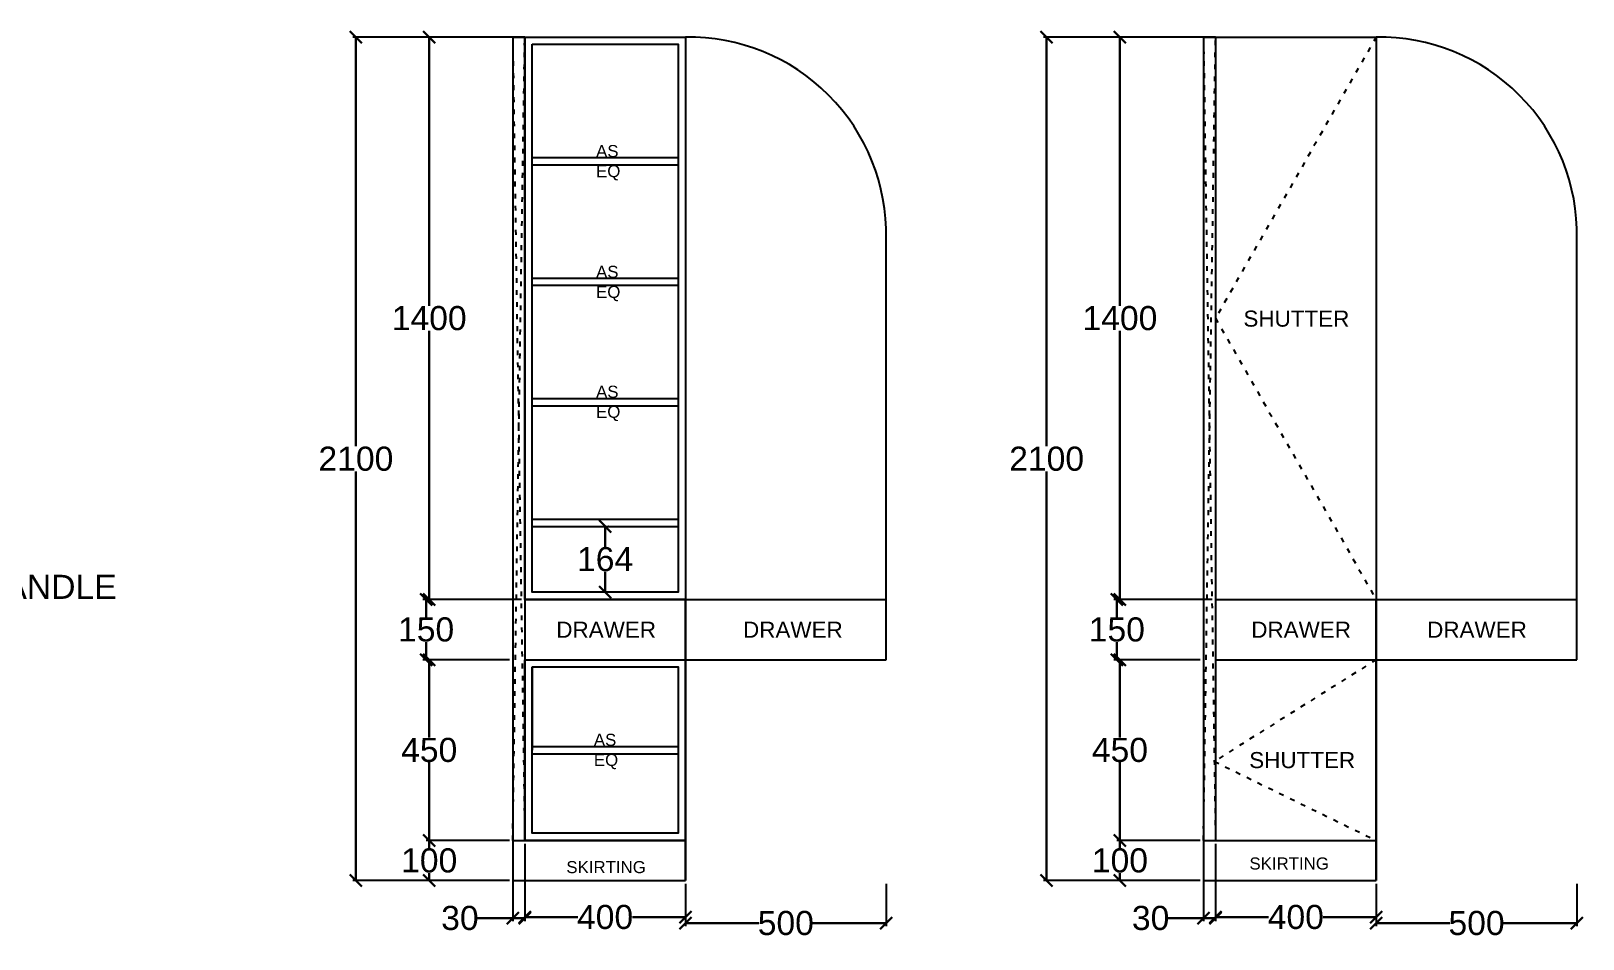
# Model space of a CAD drawing. Header units: millimetres. Extents: x 220712 to 1505573, y -354410 to 241923.
# Drawn here: x 283582 to 287446, y 93275 to 95536 of the extents above; entities that cross this region are included whole.
import ezdxf

# ---------------------------------------------------------------- set-up
doc = ezdxf.new("R2010")
doc.units = ezdxf.units.MM
doc.header["$MEASUREMENT"] = 0
doc.linetypes.add('ACAD_ISO03W100', pattern=[30, 12, -18])
doc.layers.add('Walls', color=253, linetype='Continuous')
doc.layers.add('Words', color=7, linetype='Continuous')
doc.styles.get("Standard").update_dxf_attribs({"font": 'arial.ttf'})
doc.dimstyles.get("Standard").update_dxf_attribs({"dimtxt": 60, "dimasz": 30, "dimexe": 7.75, "dimexo": 8.13, "dimgap": 0.63, "dimtad": 0, "dimtih": 1, "dimtoh": 1, "dimdec": 0, "dimzin": 0, "dimtxsty": 'Standard', "dimblk": 'OBLIQUE', "dimcen": 2.25, "dimclrd": 1, "dimclre": 1, "dimclrt": 1, "dimadec": 0, "dimazin": 0, "dimtfac": 1, "dimtdec": 0, "dimtofl": 0, "dimtmove": 0, "dimatfit": 3, "dimfxl": 1, "dimtolj": 1, "dimtzin": 0, "dimlwd": 30, "dimarcsym": 0})

# ---------------------------------------------------------------- blocks, each defined once
blk = doc.blocks.new('_Oblique')
at = {"color": 0, "linetype": 'ByBlock', "lineweight": -2}
blk.add_line((-0.5, -0.5), (0.5, 0.5), dxfattribs=at)
blk = doc.blocks.new('*D2225')
at = {"layer": 'Defpoints', "color": 0, "lineweight": -2, "transparency": 16777216}
for p in [(285011.4, 94302.6), (285011.4, 94138.6), (285011.4, 94138.6)]:
    blk.add_point(p, dxfattribs=at)
at = {"layer": 'Walls', "color": 1, "lineweight": 30, "transparency": 16777216}
for p, q in [((285011.4, 94302.6), (285011.4, 94251.8)), ((285011.4, 94138.6), (285011.4, 94189.3))]:
    blk.add_line(p, q, dxfattribs=at)
at = {"layer": 'Walls', "color": 1, "lineweight": -2, "transparency": 16777216}
for p, q in [((285019.6, 94302.6), (285019.2, 94302.6)), ((285019.6, 94138.6), (285019.2, 94138.6))]:
    blk.add_line(p, q, dxfattribs=at)
at = {"layer": 'Walls', "color": 1, "lineweight": 30, "transparency": 16777216, "xscale": 30, "yscale": 30, "zscale": 30}
for p, rotation in [((285011.4, 94302.6), 90), ((285011.4, 94138.6), 270)]:
    blk.add_blockref('_Oblique', p, dxfattribs=dict(at, rotation=rotation))
at = {"layer": 'Walls', "color": 1, "transparency": 16777216, "insert": (285011.4, 94220.6), "char_height": 60, "attachment_point": 5}
blk.add_mtext('\\A1;164', dxfattribs=at)
blk = doc.blocks.new('*D2226')
at = {"layer": 'Defpoints', "color": 0, "lineweight": -2, "transparency": 16777216}
for p in [(286501.4, 95520.6), (286110.9, 93420.6), (286501.4, 93420.6)]:
    blk.add_point(p, dxfattribs=at)
at = {"layer": 'Walls', "color": 1, "lineweight": -2, "transparency": 16777216}
for p, q in [((286493.3, 95520.6), (286103.2, 95520.6)), ((286493.3, 93420.6), (286103.2, 93420.6))]:
    blk.add_line(p, q, dxfattribs=at)
at = {"layer": 'Walls', "color": 1, "lineweight": 30, "transparency": 16777216}
for p, q in [((286110.9, 95520.6), (286110.9, 94501.8)), ((286110.9, 93420.6), (286110.9, 94439.3))]:
    blk.add_line(p, q, dxfattribs=at)
at = {"layer": 'Walls', "color": 1, "lineweight": 30, "transparency": 16777216, "xscale": 30, "yscale": 30, "zscale": 30}
for p, rotation in [((286110.9, 95520.6), 90), ((286110.9, 93420.6), 270)]:
    blk.add_blockref('_Oblique', p, dxfattribs=dict(at, rotation=rotation))
at = {"layer": 'Walls', "color": 1, "transparency": 16777216, "insert": (286110.9, 94470.6), "char_height": 60, "attachment_point": 5}
blk.add_mtext('\\A1;2100', dxfattribs=at)
blk = doc.blocks.new('*D2227')
at = {"layer": 'Defpoints', "color": 0, "lineweight": -2, "transparency": 16777216}
for p in [(286531.4, 95520.6), (286293.4, 94120.6), (286531.4, 94120.6)]:
    blk.add_point(p, dxfattribs=at)
at = {"layer": 'Walls', "color": 1, "lineweight": -2, "transparency": 16777216}
for p, q in [((286523.3, 95520.6), (286285.7, 95520.6)), ((286523.3, 94120.6), (286285.7, 94120.6))]:
    blk.add_line(p, q, dxfattribs=at)
at = {"layer": 'Walls', "color": 1, "lineweight": 30, "transparency": 16777216}
for p, q in [((286293.4, 95520.6), (286293.4, 94851.8)), ((286293.4, 94120.6), (286293.4, 94789.3))]:
    blk.add_line(p, q, dxfattribs=at)
at = {"layer": 'Walls', "color": 1, "lineweight": 30, "transparency": 16777216, "xscale": 30, "yscale": 30, "zscale": 30}
for p, rotation in [((286293.4, 95520.6), 90), ((286293.4, 94120.6), 270)]:
    blk.add_blockref('_Oblique', p, dxfattribs=dict(at, rotation=rotation))
at = {"layer": 'Walls', "color": 1, "transparency": 16777216, "insert": (286293.4, 94820.6), "char_height": 60, "attachment_point": 5}
blk.add_mtext('\\A1;1400', dxfattribs=at)
blk = doc.blocks.new('*D2228')
at = {"layer": 'Defpoints', "color": 0, "lineweight": -2, "transparency": 16777216}
for p in [(286501.4, 93970.6), (286293.4, 93520.6), (286501.4, 93520.6)]:
    blk.add_point(p, dxfattribs=at)
at = {"layer": 'Walls', "color": 1, "lineweight": -2, "transparency": 16777216}
for p, q in [((286493.3, 93970.6), (286285.7, 93970.6)), ((286493.3, 93520.6), (286285.7, 93520.6))]:
    blk.add_line(p, q, dxfattribs=at)
at = {"layer": 'Walls', "color": 1, "lineweight": 30, "transparency": 16777216}
for p, q in [((286293.4, 93970.6), (286293.4, 93776.8)), ((286293.4, 93520.6), (286293.4, 93714.3))]:
    blk.add_line(p, q, dxfattribs=at)
at = {"layer": 'Walls', "color": 1, "lineweight": 30, "transparency": 16777216, "xscale": 30, "yscale": 30, "zscale": 30}
for p, rotation in [((286293.4, 93970.6), 90), ((286293.4, 93520.6), 270)]:
    blk.add_blockref('_Oblique', p, dxfattribs=dict(at, rotation=rotation))
at = {"layer": 'Walls', "color": 1, "transparency": 16777216, "insert": (286293.4, 93745.6), "char_height": 60, "attachment_point": 5}
blk.add_mtext('\\A1;450', dxfattribs=at)
blk = doc.blocks.new('*D2229')
at = {"layer": 'Defpoints', "color": 0, "lineweight": -2, "transparency": 16777216}
for p in [(286501.4, 94120.6), (286285.7, 93970.6), (286501.4, 93970.6)]:
    blk.add_point(p, dxfattribs=at)
at = {"layer": 'Walls', "color": 1, "lineweight": -2, "transparency": 16777216}
for p, q in [((286493.3, 94120.6), (286277.9, 94120.6)), ((286493.3, 93970.6), (286277.9, 93970.6))]:
    blk.add_line(p, q, dxfattribs=at)
at = {"layer": 'Walls', "color": 1, "lineweight": 30, "transparency": 16777216}
for p, q in [((286285.7, 94120.6), (286285.7, 94076.8)), ((286285.7, 93970.6), (286285.7, 94014.3))]:
    blk.add_line(p, q, dxfattribs=at)
at = {"layer": 'Walls', "color": 1, "lineweight": 30, "transparency": 16777216, "xscale": 30, "yscale": 30, "zscale": 30}
for p, rotation in [((286285.7, 94120.6), 90), ((286285.7, 93970.6), 270)]:
    blk.add_blockref('_Oblique', p, dxfattribs=dict(at, rotation=rotation))
at = {"layer": 'Walls', "color": 1, "transparency": 16777216, "insert": (286285.7, 94045.6), "char_height": 60, "attachment_point": 5}
blk.add_mtext('\\A1;150', dxfattribs=at)
blk = doc.blocks.new('*D2230')
at = {"layer": 'Defpoints', "color": 0, "lineweight": -2, "transparency": 16777216}
for p in [(286501.4, 93520.6), (286293.4, 93420.6), (286501.4, 93420.6)]:
    blk.add_point(p, dxfattribs=at)
at = {"layer": 'Walls', "color": 1, "lineweight": -2, "transparency": 16777216}
for p, q in [((286493.3, 93520.6), (286285.7, 93520.6)), ((286493.3, 93420.6), (286285.7, 93420.6))]:
    blk.add_line(p, q, dxfattribs=at)
at = {"layer": 'Walls', "color": 1, "lineweight": 30, "transparency": 16777216}
for p, q in [((286293.4, 93520.6), (286293.4, 93501.8)), ((286293.4, 93420.6), (286293.4, 93439.3))]:
    blk.add_line(p, q, dxfattribs=at)
at = {"layer": 'Walls', "color": 1, "lineweight": 30, "transparency": 16777216, "xscale": 30, "yscale": 30, "zscale": 30}
for p, rotation in [((286293.4, 93520.6), 90), ((286293.4, 93420.6), 270)]:
    blk.add_blockref('_Oblique', p, dxfattribs=dict(at, rotation=rotation))
at = {"layer": 'Walls', "color": 1, "transparency": 16777216, "insert": (286293.4, 93470.6), "char_height": 60, "attachment_point": 5}
blk.add_mtext('\\A1;100', dxfattribs=at)
blk = doc.blocks.new('*D2231')
at = {"layer": 'Defpoints', "color": 0, "lineweight": -2, "transparency": 16777216}
for p in [(286501.4, 93520.6), (286531.4, 93520.6), (286531.4, 93327.3)]:
    blk.add_point(p, dxfattribs=at)
at = {"layer": 'Walls', "color": 1, "lineweight": -2, "transparency": 16777216}
for p, q in [((286501.4, 93512.4), (286501.4, 93319.6)), ((286531.4, 93512.4), (286531.4, 93319.6))]:
    blk.add_line(p, q, dxfattribs=at)
at = {"layer": 'Walls', "color": 1, "lineweight": 30, "transparency": 16777216}
for p, q in [((286501.4, 93327.3), (286413.4, 93327.3)), ((286531.4, 93327.3), (286501.4, 93327.3))]:
    blk.add_line(p, q, dxfattribs=at)
at = {"layer": 'Walls', "color": 1, "lineweight": 30, "transparency": 16777216, "xscale": 30, "yscale": 30, "zscale": 30, "rotation": 180}
blk.add_blockref('_Oblique', (286501.4, 93327.3), dxfattribs=at)
at = {"layer": 'Walls', "color": 1, "lineweight": 30, "transparency": 16777216, "xscale": 30, "yscale": 30, "zscale": 30}
blk.add_blockref('_Oblique', (286531.4, 93327.3), dxfattribs=at)
at = {"layer": 'Walls', "color": 1, "transparency": 16777216, "insert": (286369.9, 93327.3), "char_height": 60, "attachment_point": 5}
blk.add_mtext('\\A1;30', dxfattribs=at)
blk = doc.blocks.new('*D2232')
at = {"layer": 'Defpoints', "color": 0, "lineweight": -2, "transparency": 16777216}
for p in [(286531.4, 93420.6), (286931.4, 93420.6), (286931.4, 93329.8)]:
    blk.add_point(p, dxfattribs=at)
at = {"layer": 'Walls', "color": 1, "lineweight": -2, "transparency": 16777216}
for p, q in [((286531.4, 93412.4), (286531.4, 93322.1)), ((286931.4, 93412.4), (286931.4, 93322.1))]:
    blk.add_line(p, q, dxfattribs=at)
at = {"layer": 'Walls', "color": 1, "lineweight": 30, "transparency": 16777216}
for p, q in [((286531.4, 93329.8), (286663.4, 93329.8)), ((286931.4, 93329.8), (286799.4, 93329.8))]:
    blk.add_line(p, q, dxfattribs=at)
at = {"layer": 'Walls', "color": 1, "lineweight": 30, "transparency": 16777216, "xscale": 30, "yscale": 30, "zscale": 30, "rotation": 180}
blk.add_blockref('_Oblique', (286531.4, 93329.8), dxfattribs=at)
at = {"layer": 'Walls', "color": 1, "lineweight": 30, "transparency": 16777216, "xscale": 30, "yscale": 30, "zscale": 30}
blk.add_blockref('_Oblique', (286931.4, 93329.8), dxfattribs=at)
at = {"layer": 'Walls', "color": 1, "transparency": 16777216, "insert": (286731.4, 93329.8), "char_height": 60, "attachment_point": 5}
blk.add_mtext('\\A1;400', dxfattribs=at)
blk = doc.blocks.new('*D2088')
at = {"layer": 'Defpoints', "color": 0, "lineweight": -2, "transparency": 16777216}
for p in [(286931.4, 93420.6), (287431.4, 93420.6), (287431.4, 93314.8)]:
    blk.add_point(p, dxfattribs=at)
at = {"layer": 'Walls', "color": 1, "lineweight": -2, "transparency": 16777216}
for p, q in [((286931.4, 93412.4), (286931.4, 93307.1)), ((287431.4, 93412.4), (287431.4, 93307.1))]:
    blk.add_line(p, q, dxfattribs=at)
at = {"layer": 'Walls', "color": 1, "lineweight": 30, "transparency": 16777216}
for p, q in [((286931.4, 93314.8), (287114.6, 93314.8)), ((287431.4, 93314.8), (287248.2, 93314.8))]:
    blk.add_line(p, q, dxfattribs=at)
at = {"layer": 'Walls', "color": 1, "lineweight": 30, "transparency": 16777216, "xscale": 30, "yscale": 30, "zscale": 30, "rotation": 180}
blk.add_blockref('_Oblique', (286931.4, 93314.8), dxfattribs=at)
at = {"layer": 'Walls', "color": 1, "lineweight": 30, "transparency": 16777216, "xscale": 30, "yscale": 30, "zscale": 30}
blk.add_blockref('_Oblique', (287431.4, 93314.8), dxfattribs=at)
at = {"layer": 'Walls', "color": 1, "transparency": 16777216, "insert": (287181.4, 93314.8), "char_height": 60, "attachment_point": 5}
blk.add_mtext('\\A1;500', dxfattribs=at)
blk = doc.blocks.new('*D2089')
at = {"layer": 'Defpoints', "color": 0, "lineweight": -2, "transparency": 16777216}
for p in [(284781.4, 95520.6), (284390.9, 93420.6), (284781.4, 93420.6)]:
    blk.add_point(p, dxfattribs=at)
at = {"layer": 'Walls', "color": 1, "lineweight": -2, "transparency": 16777216}
for p, q in [((284773.3, 95520.6), (284383.2, 95520.6)), ((284773.3, 93420.6), (284383.2, 93420.6))]:
    blk.add_line(p, q, dxfattribs=at)
at = {"layer": 'Walls', "color": 1, "lineweight": 30, "transparency": 16777216}
for p, q in [((284390.9, 95520.6), (284390.9, 94501.8)), ((284390.9, 93420.6), (284390.9, 94439.3))]:
    blk.add_line(p, q, dxfattribs=at)
at = {"layer": 'Walls', "color": 1, "lineweight": 30, "transparency": 16777216, "xscale": 30, "yscale": 30, "zscale": 30}
for p, rotation in [((284390.9, 95520.6), 90), ((284390.9, 93420.6), 270)]:
    blk.add_blockref('_Oblique', p, dxfattribs=dict(at, rotation=rotation))
at = {"layer": 'Walls', "color": 1, "transparency": 16777216, "insert": (284390.9, 94470.6), "char_height": 60, "attachment_point": 5}
blk.add_mtext('\\A1;2100', dxfattribs=at)
blk = doc.blocks.new('*D2090')
at = {"layer": 'Defpoints', "color": 0, "lineweight": -2, "transparency": 16777216}
for p in [(284811.4, 95520.6), (284573.4, 94120.6), (284811.4, 94120.6)]:
    blk.add_point(p, dxfattribs=at)
at = {"layer": 'Walls', "color": 1, "lineweight": -2, "transparency": 16777216}
for p, q in [((284803.3, 95520.6), (284565.7, 95520.6)), ((284803.3, 94120.6), (284565.7, 94120.6))]:
    blk.add_line(p, q, dxfattribs=at)
at = {"layer": 'Walls', "color": 1, "lineweight": 30, "transparency": 16777216}
for p, q in [((284573.4, 95520.6), (284573.4, 94851.8)), ((284573.4, 94120.6), (284573.4, 94789.3))]:
    blk.add_line(p, q, dxfattribs=at)
at = {"layer": 'Walls', "color": 1, "lineweight": 30, "transparency": 16777216, "xscale": 30, "yscale": 30, "zscale": 30}
for p, rotation in [((284573.4, 95520.6), 90), ((284573.4, 94120.6), 270)]:
    blk.add_blockref('_Oblique', p, dxfattribs=dict(at, rotation=rotation))
at = {"layer": 'Walls', "color": 1, "transparency": 16777216, "insert": (284573.4, 94820.6), "char_height": 60, "attachment_point": 5}
blk.add_mtext('\\A1;1400', dxfattribs=at)
blk = doc.blocks.new('*D2091')
at = {"layer": 'Defpoints', "color": 0, "lineweight": -2, "transparency": 16777216}
for p in [(284781.4, 93970.6), (284573.4, 93520.6), (284781.4, 93520.6)]:
    blk.add_point(p, dxfattribs=at)
at = {"layer": 'Walls', "color": 1, "lineweight": -2, "transparency": 16777216}
for p, q in [((284773.3, 93970.6), (284565.7, 93970.6)), ((284773.3, 93520.6), (284565.7, 93520.6))]:
    blk.add_line(p, q, dxfattribs=at)
at = {"layer": 'Walls', "color": 1, "lineweight": 30, "transparency": 16777216}
for p, q in [((284573.4, 93970.6), (284573.4, 93776.8)), ((284573.4, 93520.6), (284573.4, 93714.3))]:
    blk.add_line(p, q, dxfattribs=at)
at = {"layer": 'Walls', "color": 1, "lineweight": 30, "transparency": 16777216, "xscale": 30, "yscale": 30, "zscale": 30}
for p, rotation in [((284573.4, 93970.6), 90), ((284573.4, 93520.6), 270)]:
    blk.add_blockref('_Oblique', p, dxfattribs=dict(at, rotation=rotation))
at = {"layer": 'Walls', "color": 1, "transparency": 16777216, "insert": (284573.4, 93745.6), "char_height": 60, "attachment_point": 5}
blk.add_mtext('\\A1;450', dxfattribs=at)
blk = doc.blocks.new('*D2092')
at = {"layer": 'Defpoints', "color": 0, "lineweight": -2, "transparency": 16777216}
for p in [(284781.4, 94120.6), (284565.7, 93970.6), (284781.4, 93970.6)]:
    blk.add_point(p, dxfattribs=at)
at = {"layer": 'Walls', "color": 1, "lineweight": -2, "transparency": 16777216}
for p, q in [((284773.3, 94120.6), (284557.9, 94120.6)), ((284773.3, 93970.6), (284557.9, 93970.6))]:
    blk.add_line(p, q, dxfattribs=at)
at = {"layer": 'Walls', "color": 1, "lineweight": 30, "transparency": 16777216}
for p, q in [((284565.7, 94120.6), (284565.7, 94076.8)), ((284565.7, 93970.6), (284565.7, 94014.3))]:
    blk.add_line(p, q, dxfattribs=at)
at = {"layer": 'Walls', "color": 1, "lineweight": 30, "transparency": 16777216, "xscale": 30, "yscale": 30, "zscale": 30}
for p, rotation in [((284565.7, 94120.6), 90), ((284565.7, 93970.6), 270)]:
    blk.add_blockref('_Oblique', p, dxfattribs=dict(at, rotation=rotation))
at = {"layer": 'Walls', "color": 1, "transparency": 16777216, "insert": (284565.7, 94045.6), "char_height": 60, "attachment_point": 5}
blk.add_mtext('\\A1;150', dxfattribs=at)
blk = doc.blocks.new('*D2093')
at = {"layer": 'Defpoints', "color": 0, "lineweight": -2, "transparency": 16777216}
for p in [(284781.4, 93520.6), (284573.4, 93420.6), (284781.4, 93420.6)]:
    blk.add_point(p, dxfattribs=at)
at = {"layer": 'Walls', "color": 1, "lineweight": -2, "transparency": 16777216}
for p, q in [((284773.3, 93520.6), (284565.7, 93520.6)), ((284773.3, 93420.6), (284565.7, 93420.6))]:
    blk.add_line(p, q, dxfattribs=at)
at = {"layer": 'Walls', "color": 1, "lineweight": 30, "transparency": 16777216}
for p, q in [((284573.4, 93520.6), (284573.4, 93501.8)), ((284573.4, 93420.6), (284573.4, 93439.3))]:
    blk.add_line(p, q, dxfattribs=at)
at = {"layer": 'Walls', "color": 1, "lineweight": 30, "transparency": 16777216, "xscale": 30, "yscale": 30, "zscale": 30}
for p, rotation in [((284573.4, 93520.6), 90), ((284573.4, 93420.6), 270)]:
    blk.add_blockref('_Oblique', p, dxfattribs=dict(at, rotation=rotation))
at = {"layer": 'Walls', "color": 1, "transparency": 16777216, "insert": (284573.4, 93470.6), "char_height": 60, "attachment_point": 5}
blk.add_mtext('\\A1;100', dxfattribs=at)
blk = doc.blocks.new('*D2094')
at = {"layer": 'Defpoints', "color": 0, "lineweight": -2, "transparency": 16777216}
for p in [(284781.4, 93520.6), (284811.4, 93520.6), (284811.4, 93327.3)]:
    blk.add_point(p, dxfattribs=at)
at = {"layer": 'Walls', "color": 1, "lineweight": -2, "transparency": 16777216}
for p, q in [((284781.4, 93512.4), (284781.4, 93319.6)), ((284811.4, 93512.4), (284811.4, 93319.6))]:
    blk.add_line(p, q, dxfattribs=at)
at = {"layer": 'Walls', "color": 1, "lineweight": 30, "transparency": 16777216}
for p, q in [((284781.4, 93327.3), (284693.4, 93327.3)), ((284811.4, 93327.3), (284781.4, 93327.3))]:
    blk.add_line(p, q, dxfattribs=at)
at = {"layer": 'Walls', "color": 1, "lineweight": 30, "transparency": 16777216, "xscale": 30, "yscale": 30, "zscale": 30, "rotation": 180}
blk.add_blockref('_Oblique', (284781.4, 93327.3), dxfattribs=at)
at = {"layer": 'Walls', "color": 1, "lineweight": 30, "transparency": 16777216, "xscale": 30, "yscale": 30, "zscale": 30}
blk.add_blockref('_Oblique', (284811.4, 93327.3), dxfattribs=at)
at = {"layer": 'Walls', "color": 1, "transparency": 16777216, "insert": (284649.9, 93327.3), "char_height": 60, "attachment_point": 5}
blk.add_mtext('\\A1;30', dxfattribs=at)
blk = doc.blocks.new('*D2095')
at = {"layer": 'Defpoints', "color": 0, "lineweight": -2, "transparency": 16777216}
for p in [(284811.4, 93420.6), (285211.4, 93420.6), (285211.4, 93329.8)]:
    blk.add_point(p, dxfattribs=at)
at = {"layer": 'Walls', "color": 1, "lineweight": -2, "transparency": 16777216}
for p, q in [((284811.4, 93412.4), (284811.4, 93322.1)), ((285211.4, 93412.4), (285211.4, 93322.1))]:
    blk.add_line(p, q, dxfattribs=at)
at = {"layer": 'Walls', "color": 1, "lineweight": 30, "transparency": 16777216}
for p, q in [((284811.4, 93329.8), (284943.4, 93329.8)), ((285211.4, 93329.8), (285079.5, 93329.8))]:
    blk.add_line(p, q, dxfattribs=at)
at = {"layer": 'Walls', "color": 1, "lineweight": 30, "transparency": 16777216, "xscale": 30, "yscale": 30, "zscale": 30, "rotation": 180}
blk.add_blockref('_Oblique', (284811.4, 93329.8), dxfattribs=at)
at = {"layer": 'Walls', "color": 1, "lineweight": 30, "transparency": 16777216, "xscale": 30, "yscale": 30, "zscale": 30}
blk.add_blockref('_Oblique', (285211.4, 93329.8), dxfattribs=at)
at = {"layer": 'Walls', "color": 1, "transparency": 16777216, "insert": (285011.4, 93329.8), "char_height": 60, "attachment_point": 5}
blk.add_mtext('\\A1;400', dxfattribs=at)
blk = doc.blocks.new('*D2096')
at = {"layer": 'Defpoints', "color": 0, "lineweight": -2, "transparency": 16777216}
for p in [(285211.4, 93420.6), (285711.4, 93420.6), (285711.4, 93314.8)]:
    blk.add_point(p, dxfattribs=at)
at = {"layer": 'Walls', "color": 1, "lineweight": -2, "transparency": 16777216}
for p, q in [((285211.4, 93412.4), (285211.4, 93307.1)), ((285711.4, 93412.4), (285711.4, 93307.1))]:
    blk.add_line(p, q, dxfattribs=at)
at = {"layer": 'Walls', "color": 1, "lineweight": 30, "transparency": 16777216}
for p, q in [((285211.4, 93314.8), (285394.6, 93314.8)), ((285711.4, 93314.8), (285528.3, 93314.8))]:
    blk.add_line(p, q, dxfattribs=at)
at = {"layer": 'Walls', "color": 1, "lineweight": 30, "transparency": 16777216, "xscale": 30, "yscale": 30, "zscale": 30, "rotation": 180}
blk.add_blockref('_Oblique', (285211.4, 93314.8), dxfattribs=at)
at = {"layer": 'Walls', "color": 1, "lineweight": 30, "transparency": 16777216, "xscale": 30, "yscale": 30, "zscale": 30}
blk.add_blockref('_Oblique', (285711.4, 93314.8), dxfattribs=at)
at = {"layer": 'Walls', "color": 1, "transparency": 16777216, "insert": (285461.4, 93314.8), "char_height": 60, "attachment_point": 5}
blk.add_mtext('\\A1;500', dxfattribs=at)

msp = doc.modelspace()

# ---------------------------------------------------------------- linework, layer by layer
at = {"layer": 'Walls', "color": 18, "true_color": 0x000000}
for p, q in [((284781.4, 95520.6), (285211.4, 95520.6)), ((284781.4, 95520.6), (284781.4, 93420.6)), ((284811.4, 95520.6), (284811.4, 93520.6)), ((284829.4, 95502.6), (285193.4, 95502.6)), ((285211.4, 95520.6), (285211.4, 93420.6)), ((286501.4, 95520.6), (286931.4, 95520.6)), ((286501.4, 95520.6), (286501.4, 93420.6)), ((286531.4, 95520.6), (286531.4, 93520.6)), ((286531.4, 95520.6), (286531.4, 94120.6)), ((286931.4, 95520.6), (286931.4, 93420.6)), ((284829.4, 95220.6), (285193.4, 95220.6)), ((284829.4, 95202.6), (285193.4, 95202.6)), ((285711.4, 93970.6), (285711.4, 95019.3)), ((287431.4, 93970.6), (287431.4, 95019.3)), ((284829.4, 94920.6), (285193.4, 94920.6)), ((284829.4, 94902.6), (285193.4, 94902.6)), ((284829.4, 94620.6), (285193.4, 94620.6)), ((284829.4, 94602.6), (285193.4, 94602.6)), ((284829.4, 94320.6), (285193.4, 94320.6)), ((284829.4, 94302.6), (285193.4, 94302.6)), ((284811.4, 94120.6), (285711.4, 94120.6)), ((285211.4, 93420.6), (285211.4, 94120.6)), ((285211.4, 94120.6), (285711.4, 94120.6)), ((286531.4, 94120.6), (287431.4, 94120.6)), ((286931.4, 93420.6), (286931.4, 94120.6)), ((286931.4, 94120.6), (287431.4, 94120.6)), ((284811.4, 93970.6), (285711.4, 93970.6)), ((284829.4, 93952.6), (284829.4, 93745.6)), ((286531.4, 93970.6), (287431.4, 93970.6)), ((284829.4, 93754.6), (285193.4, 93754.6)), ((284829.4, 93736.6), (285193.4, 93736.6)), ((284781.4, 93520.6), (285211.4, 93520.6)), ((286501.4, 93520.6), (286931.4, 93520.6)), ((284781.4, 93420.6), (285211.4, 93420.6)), ((286501.4, 93420.6), (286931.4, 93420.6))]:
    msp.add_line(p, q, dxfattribs=at)
at = {"layer": 'Walls', "color": 240, "linetype": 'ACAD_ISO03W100', "true_color": 0xed1f24}
for points in [[(284781.4, 93520.6), (284811.4, 95520.6), (284781.4, 95520.6), (284811.4, 93526.8)], [(286501.4, 93520.6), (286531.4, 95520.6), (286501.4, 95520.6), (286531.4, 93526.8)]]:
    msp.add_lwpolyline(points, dxfattribs=at)
at = {"layer": 'Walls', "color": 18, "true_color": 0x000000}
for points in [[(284811.4, 95520.6), (285211.4, 95520.6), (285211.4, 94120.6), (284811.4, 94120.6)], [(284829.4, 95502.6), (285193.4, 95502.6), (285193.4, 94138.6), (284829.4, 94138.6)], [(284811.4, 93970.6), (285211.4, 93970.6), (285211.4, 93520.6), (284811.4, 93520.6)], [(284829.4, 93952.6), (285193.4, 93952.6), (285193.4, 93538.6), (284829.4, 93538.6)]]:
    msp.add_lwpolyline(points, close=True, dxfattribs=at)
at = {"layer": 'Walls', "color": 9, "linetype": 'ACAD_ISO03W100', "true_color": 0xc7c8ca}
for points in [[(286931.4, 95520.6), (286531.4, 94820.6), (286931.4, 94120.6)], [(286931.4, 93970.6), (286528.5, 93717.4), (286931.4, 93520.6)]]:
    msp.add_lwpolyline(points, dxfattribs=at)
at = {"layer": 'Walls', "color": 18, "true_color": 0x000000}
for centre in [(285219.6, 95028.7), (286939.6, 95028.7)]:
    msp.add_arc(centre, 491.9, 358.9033, 90.9544, dxfattribs=at)

# ---------------------------------------------------------------- texts
at = {"color": 7, "char_height": 40, "attachment_point": 1}
for s, insert in [('SHUTTER', (286600.9, 94839.7)), ('DRAWER', (284889.9, 94065.3)), ('DRAWER', (285354.9, 94065.3)), ('DRAWER', (286620.4, 94065.3)), ('DRAWER', (287058.4, 94065.3)), ('SHUTTER', (286615.4, 93740.7))]:
    msp.add_mtext_dynamic_manual_height_columns(s, width=246.425, gutter_width=1213, heights=[0], dxfattribs=dict(at, insert=insert))
at = {"color": 18, "true_color": 0x000000, "char_height": 30, "attachment_point": 1}
for insert in [(284914.9, 93469.3), (286615.9, 93478.3)]:
    msp.add_mtext_dynamic_manual_height_columns('SKIRTING', width=2764.543, gutter_width=1, heights=[238.1], dxfattribs=dict(at, insert=insert))
at = {"layer": 'Words', "color": 0, "attachment_point": 1}
for s, width, heights, insert, char_height in [('AS\\PEQ', 1178.022, [0], (284988.9, 95251.8), 30), ('AS\\PEQ', 1178.022, [0], (284988.9, 94951.2), 30), ('AS\\PEQ', 1178.022, [0], (284988.9, 94652.7), 30), ('\\pxt2;GOLA HANDLE', 808.219, [440.1], (283199, 94182), 60), ('AS\\PEQ', 1178.022, [0], (284983.4, 93786.2), 30)]:
    msp.add_mtext_dynamic_manual_height_columns(s, width=width, gutter_width=866.4, heights=heights, dxfattribs=dict(at, insert=insert, char_height=char_height))

# ---------------------------------------------------------------- dimensions: what is measured, and where the dimension line sits
at = {"layer": 'Walls', "color": 240, "true_color": 0xed1f24}
for base, p1, p2, picture, middle in [((284390.9, 93420.6), (284781.4, 95520.6), (284781.4, 93420.6), '*D2089', (284390.9, 94470.6)), ((284573.4, 94120.6), (284811.4, 95520.6), (284811.4, 94120.6), '*D2090', (284573.4, 94820.6)), ((286110.9, 93420.6), (286501.4, 95520.6), (286501.4, 93420.6), '*D2226', (286110.9, 94470.6)), ((286293.4, 94120.6), (286531.4, 95520.6), (286531.4, 94120.6), '*D2227', (286293.4, 94820.6)), ((285011.4, 94138.6), (285011.4, 94302.6), (285011.4, 94138.6), '*D2225', (285011.4, 94220.6)), ((284565.7, 93970.6), (284781.4, 94120.6), (284781.4, 93970.6), '*D2092', (284565.7, 94045.6)), ((286285.7, 93970.6), (286501.4, 94120.6), (286501.4, 93970.6), '*D2229', (286285.7, 94045.6)), ((284573.4, 93520.6), (284781.4, 93970.6), (284781.4, 93520.6), '*D2091', (284573.4, 93745.6)), ((286293.4, 93520.6), (286501.4, 93970.6), (286501.4, 93520.6), '*D2228', (286293.4, 93745.6)), ((284573.4, 93420.6), (284781.4, 93520.6), (284781.4, 93420.6), '*D2093', (284573.4, 93470.6)), ((286293.4, 93420.6), (286501.4, 93520.6), (286501.4, 93420.6), '*D2230', (286293.4, 93470.6))]:
    dim = msp.add_linear_dim(base=base, p1=p1, p2=p2, angle=90, dimstyle='Standard', dxfattribs=at)
    dim.commit()
    dim.dimension.update_dxf_attribs({"geometry": picture, "text_midpoint": middle})
for base, p1, p2, picture, middle in [((284811.4, 93327.3), (284781.4, 93520.6), (284811.4, 93520.6), '*D2094', (284649.9, 93327.3)), ((286531.4, 93327.3), (286501.4, 93520.6), (286531.4, 93520.6), '*D2231', (286369.9, 93327.3))]:
    dim = msp.add_linear_dim(base=base, p1=p1, p2=p2, dimstyle='Standard', dxfattribs=at)
    dim.commit()
    dim.dimension.update_dxf_attribs({"geometry": picture, "text_midpoint": middle, "dimtype": 160})
for base, p1, p2, picture, middle in [((285211.4, 93329.8), (284811.4, 93420.6), (285211.4, 93420.6), '*D2095', (285011.4, 93329.8)), ((285711.4, 93314.8), (285211.4, 93420.6), (285711.4, 93420.6), '*D2096', (285461.4, 93314.8)), ((286931.4, 93329.8), (286531.4, 93420.6), (286931.4, 93420.6), '*D2232', (286731.4, 93329.8)), ((287431.4, 93314.8), (286931.4, 93420.6), (287431.4, 93420.6), '*D2088', (287181.4, 93314.8))]:
    dim = msp.add_linear_dim(base=base, p1=p1, p2=p2, dimstyle='Standard', dxfattribs=at)
    dim.commit()
    dim.dimension.update_dxf_attribs({"geometry": picture, "text_midpoint": middle})

doc.saveas('drawing.dxf')
